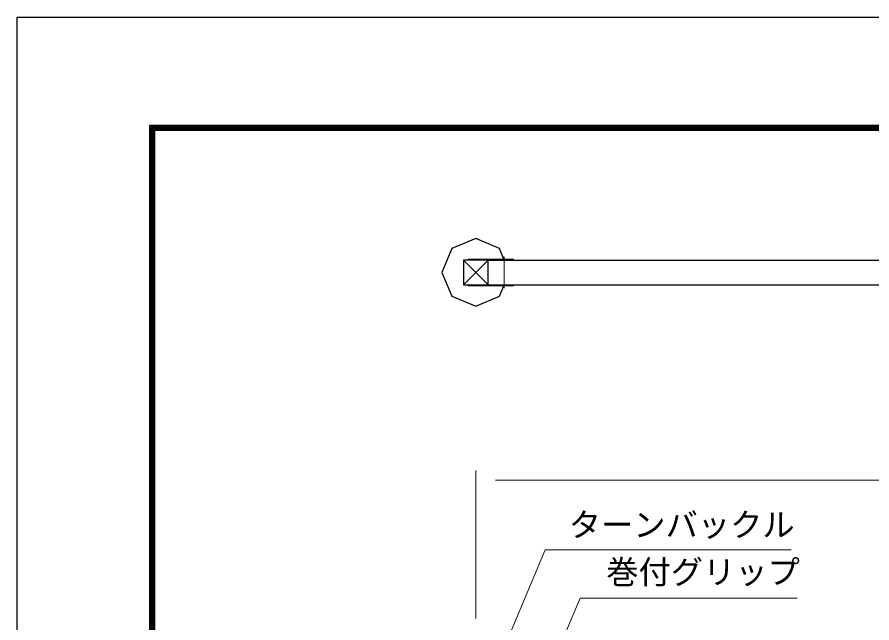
# Model space of a CAD drawing. Units: millimetres, scale not verified. Extents: x -16800 to 16800, y -11880 to 11880.
# Drawn here: x -16800 to -9848, y 6954 to 11880 of the extents above; entities that cross this region are included whole.
import ezdxf
from ezdxf.enums import TextEntityAlignment as Align

# ---------------------------------------------------------------- set-up
doc = ezdxf.new("R2010")
doc.units = ezdxf.units.MM
doc.header["$LTSCALE"] = 40
doc.linetypes.add('DASHED', pattern=[7.5, 6, -1.5])
doc.linetypes.add('USER1', pattern=[50.8, 31.75, -6.35, 6.35, -6.35])
for name, color, linetype, lineweight in [('0-1_D-STR1', 1, 'Continuous', 25), ('0-2_D-BMK', 2, 'USER1', 13), ('0-3_D-STR3', 3, 'Continuous', 13), ('0-4_D-STR2', 7, 'Continuous', 13), ('0-5_D-STR-DIM', 7, 'Continuous', 13), ('0-6_D-STR-TXT', 7, 'Continuous', 13), ('0-7_D-STR4', 7, 'Continuous', 25), ('0-C_D-TTL', 7, 'Continuous', 25)]:
    doc.layers.add(name, color=color, linetype=linetype, lineweight=lineweight)
doc.styles.add('ＭＳ ゴシック', font='')
doc.styles.get('ＭＳ ゴシック').set_extended_font_data('MS Gothic')

msp = doc.modelspace()

# ---------------------------------------------------------------- linework, layer by layer
at = {"layer": '0-1_D-STR1'}
for p, q in [((-13170.08, 9903.7), (-12970.08, 9703.7)), ((-12970.08, 9903.7), (-13170.08, 9703.7)), ((-12970.08, 9903.7), (-8762.08, 9903.7)), ((-12970.08, 9703.7), (-8762.08, 9703.7))]:
    msp.add_line(p, q, dxfattribs=at)
msp.add_lwpolyline([(-13170.08, 9903.7), (-13170.08, 9703.7), (-12970.08, 9703.7), (-12970.08, 9903.7)], close=True, dxfattribs=at)
at = {"layer": '0-2_D-BMK'}
msp.add_line((-12840.08, 9676.2), (-12840.08, 9931.2), dxfattribs=at)
at = {"layer": '0-3_D-STR3'}
for p, q in [((-13132.58, 9912.7), (-12762.58, 9912.7)), ((-13132.58, 9912.7), (-13132.58, 9903.7)), ((-13132.58, 9903.7), (-12762.58, 9903.7)), ((-12762.58, 9912.7), (-12762.58, 9903.7)), ((-13132.58, 9703.7), (-12762.58, 9703.7)), ((-13132.58, 9694.7), (-13132.58, 9703.7)), ((-13132.58, 9694.7), (-12762.58, 9694.7)), ((-12762.58, 9694.7), (-12762.58, 9703.7))]:
    msp.add_line(p, q, dxfattribs=at)
at = {"layer": '0-4_D-STR2', "linetype": 'DASHED'}
msp.add_line((-13170.08, 9703.7), (-270.08, 9703.7), dxfattribs=at)
at = {"layer": '0-5_D-STR-DIM'}
for p, q in [((-13070.08, 6988.52), (-13070.08, 8194.14)), ((-12910.08, 8114.14), (-3230.08, 8114.14))]:
    msp.add_line(p, q, dxfattribs=at)
at = {"layer": '0-6_D-STR-TXT'}
for points in [[(-10505.5, 7547.63), (-12506.15, 7547.63), (-12827.32, 6777.37)], [(-10455.47, 7155.91), (-12221.6, 7155.91), (-12382.96, 6768.91)]]:
    msp.add_lwpolyline(points, dxfattribs=at)
at = {"layer": '0-7_D-STR4'}
for points in [[(-13070.08, 10078.7), (-13264.54, 9998.16), (-13345.08, 9803.7), (-13264.54, 9609.25), (-13070.08, 9528.7), (-12875.63, 9609.25), (-12840.23, 9694.7)], [(-12840.23, 9912.7), (-12875.63, 9998.16), (-13070.08, 10078.7)]]:
    msp.add_lwpolyline(points, dxfattribs=at)
at = {"layer": '0-C_D-TTL', "color": 2}
msp.add_lwpolyline([(-16800, 11880), (16800, 11880), (16800, -11880), (-16800, -11880)], close=True, dxfattribs=at)
at = {"layer": '0-C_D-TTL'}
for points in [[(-15720, 11000), (15720, 11000), (15720, -11000), (-15720, -11000)], [(-15710, 10990), (15710, 10990), (15710, -10990), (-15710, -10990)], [(-15700, 10980), (15700, 10980), (15700, -10980), (-15700, -10980)], [(-15690, 10970), (15690, 10970), (15690, -10970), (-15690, -10970)], [(-15680, 10960), (15680, 10960), (15680, -10960), (-15680, -10960)]]:
    msp.add_lwpolyline(points, close=True, dxfattribs=at)

# ---------------------------------------------------------------- texts
at = {"layer": '0-6_D-STR-TXT', "style": 'ＭＳ ゴシック'}
for s, p in [('ターンバックル', (-12313.63, 7597.46)), ('巻付グリップ', (-12008.77, 7213.86))]:
    msp.add_text(s, height=192.4, dxfattribs=at).set_placement(p, align=Align.BOTTOM_LEFT)

doc.saveas('drawing.dxf')
